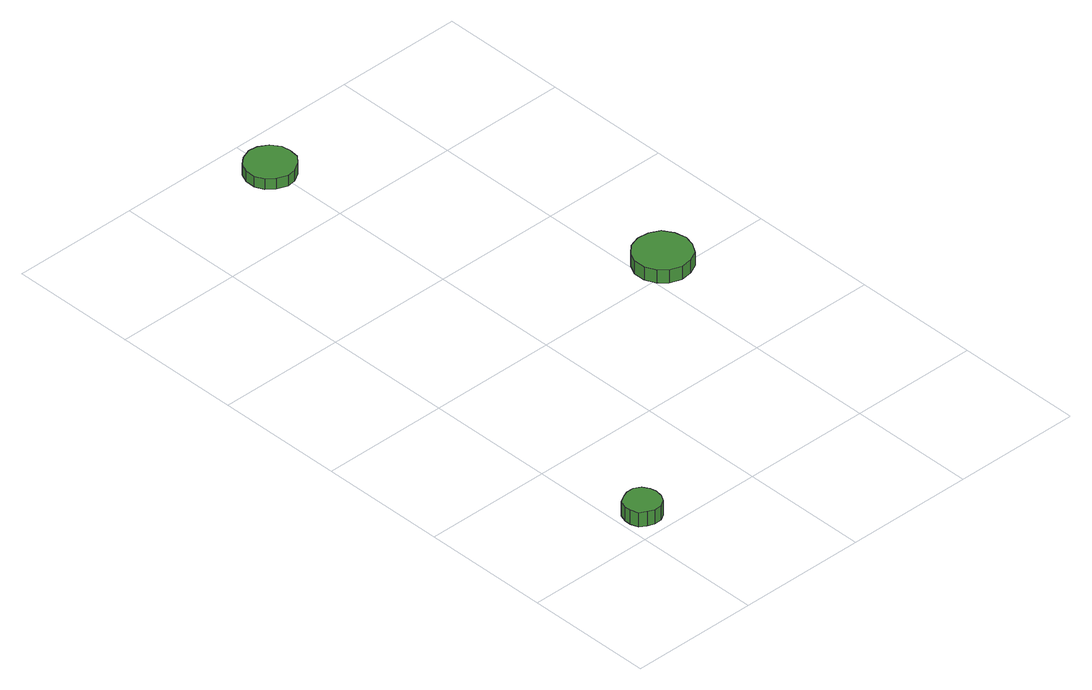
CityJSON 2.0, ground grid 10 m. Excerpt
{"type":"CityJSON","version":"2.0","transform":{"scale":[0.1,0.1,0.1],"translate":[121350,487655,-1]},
"CityObjects":{
"tree1":{"type":"SolitaryVegetationObject","attributes":{"function":"something"},"geometry":[{"type":"MultiSurface","lod":"1","boundaries":[[[0,1,2,3,4,5,6,7,8,9,10,11,12,13,14]],[[15,16,17,18,19,20,21,22,23,24,25,26,27,28,29]],[[0,29,28,1]],[[1,28,27,2]],[[2,27,26,3]],[[3,26,25,4]],[[4,25,24,5]],[[5,24,23,6]],[[6,23,22,7]],[[7,22,21,8]],[[8,21,20,9]],[[9,20,19,10]],[[10,19,18,11]],[[11,18,17,12]],[[12,17,16,13]],[[13,16,15,14]],[[14,15,29,0]]]}]},
"tree2":{"type":"SolitaryVegetationObject","attributes":{"function":"something"},"geometry":[{"type":"MultiSurface","lod":"1","boundaries":[[[30,31,32,33,34,35,36,37,38,39,40,41,42,43,44]],[[45,46,47,48,49,50,51,52,53,54,55,56,57,58,59]],[[30,59,58,31]],[[31,58,57,32]],[[32,57,56,33]],[[33,56,55,34]],[[34,55,54,35]],[[35,54,53,36]],[[36,53,52,37]],[[37,52,51,38]],[[38,51,50,39]],[[39,50,49,40]],[[40,49,48,41]],[[41,48,47,42]],[[42,47,46,43]],[[43,46,45,44]],[[44,45,59,30]]]}]},
"tree3":{"type":"SolitaryVegetationObject","attributes":{"function":"something"},"geometry":[{"type":"MultiSurface","lod":"1","boundaries":[[[60,61,62,63,64,65,66,67,68,69,70,71,72,73,74]],[[75,76,77,78,79,80,81,82,83,84,85,86,87,88,89]],[[60,89,88,61]],[[61,88,87,62]],[[62,87,86,63]],[[63,86,85,64]],[[64,85,84,65]],[[65,84,83,66]],[[66,83,82,67]],[[67,82,81,68]],[[68,81,80,69]],[[69,80,79,70]],[[70,79,78,71]],[[71,78,77,72]],[[72,77,76,73]],[[73,76,75,74]],[[74,75,89,60]]]}]}
},
"vertices":[
[32,22,20],[31,27,20],[28,32,20],[23,35,20],[17,35,20],[12,33,20],[7,30,20],[5,24,20],[5,19,20],[7,13,20],[12,10,20],[17,8,20],[23,8,20],[28,11,20],[31,16,20],[31,16,8],[28,11,8],[23,8,8],[17,8,8],[12,10,8],[7,13,8],[5,19,8],[5,24,8],[7,30,8],[12,33,8],[17,35,8],[23,35,8],[28,32,8],[31,27,8],[32,22,8],
[115,464,18],[114,471,18],[109,478,18],[102,482,18],[95,483,18],[87,480,18],[81,475,18],[78,468,18],[78,460,18],[81,453,18],[87,448,18],[95,445,18],[102,446,18],[109,450,18],[114,456,18],[114,456,9],[109,450,9],[102,446,9],[95,445,9],[87,448,9],[81,453,9],[78,460,9],[78,468,9],[81,475,9],[87,480,9],[95,483,9],[102,482,9],[109,478,9],[114,471,9],[115,464,9],
[240,210,19],[238,219,19],[233,227,19],[225,231,19],[216,232,19],[207,229,19],[201,223,19],[197,215,19],[197,206,19],[201,198,19],[207,192,19],[216,189,19],[225,190,19],[233,194,19],[238,202,19],[238,202,8],[233,194,8],[225,190,8],[216,189,8],[207,192,8],[201,198,8],[197,206,8],[197,215,8],[201,223,8],[207,229,8],[216,232,8],[225,231,8],[233,227,8],[238,219,8],[240,210,8]
]}
